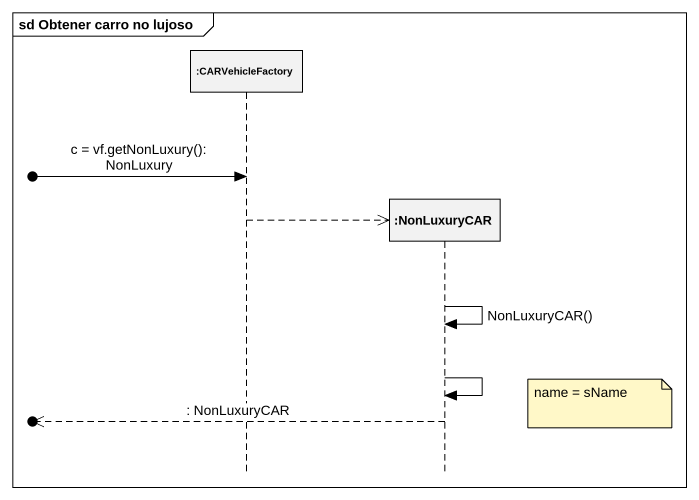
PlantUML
@startuml
mainframe sd Obtener carro no lujoso
hide footbox
participant ":CARVehicleFactory" as CARVehicleFactory
participant ":NonLuxuryCAR" as NonLuxuryCAR

[o-> CARVehicleFactory : c = vf.getNonLuxury(): NonLuxury
CARVehicleFactory -->> NonLuxuryCAR **
NonLuxuryCAR -> NonLuxuryCAR : NonLuxuryCAR()
NonLuxuryCAR -> NonLuxuryCAR
note right of NonLuxuryCAR : name = sName
[o<<-- NonLuxuryCAR : : NonLuxuryCAR
@enduml
